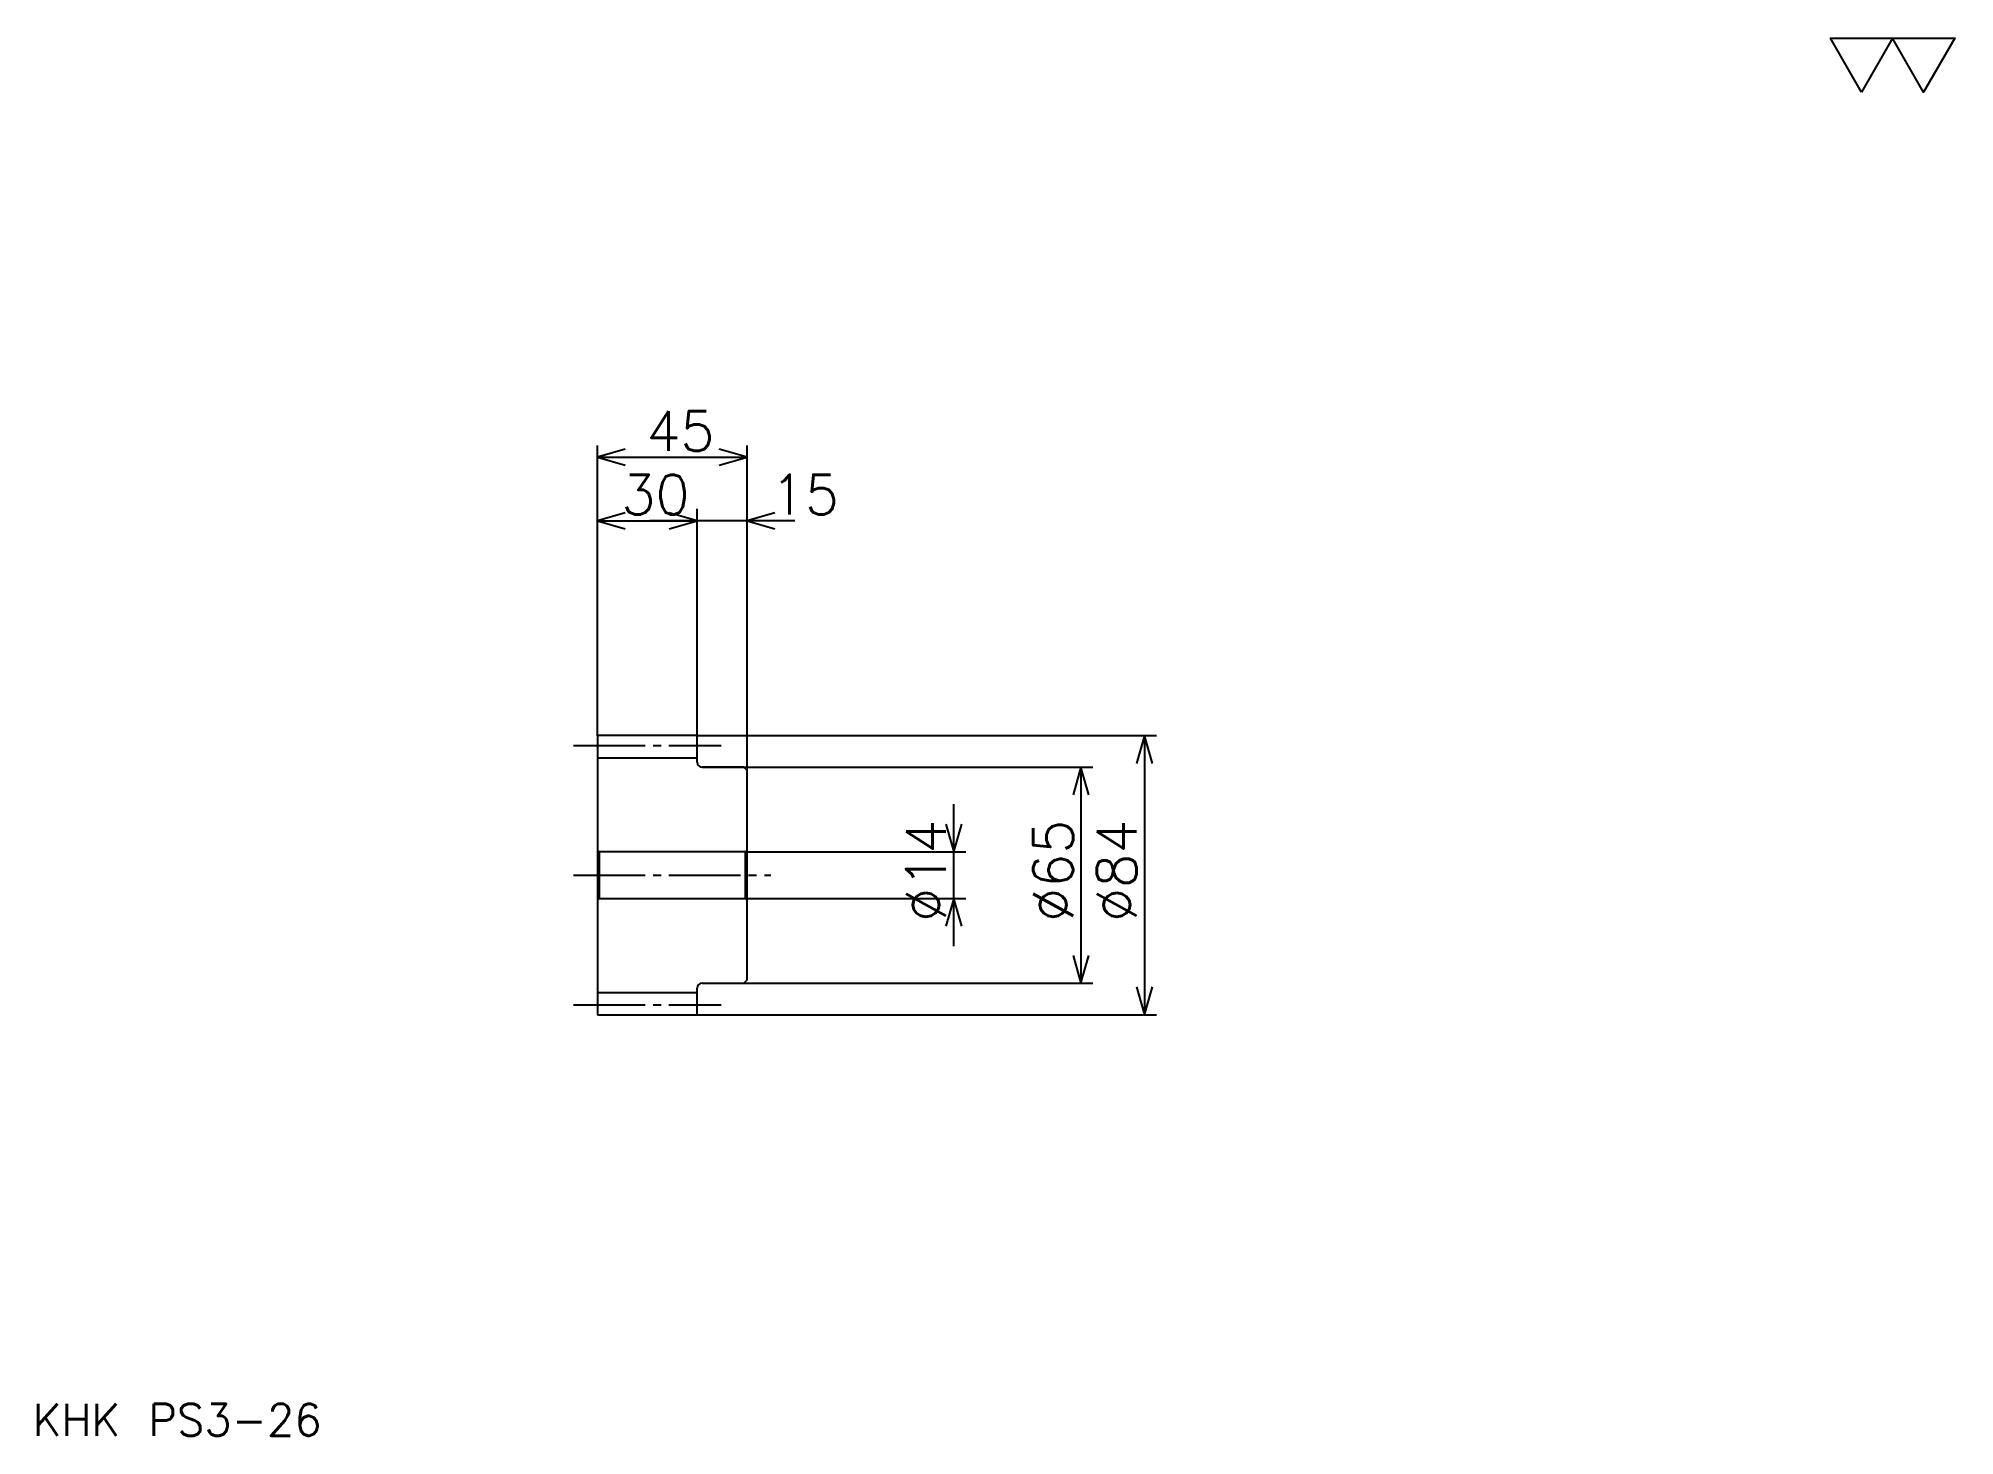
# Model space of a CAD drawing. Extents: x 26 to 602, y 26 to 447.
import ezdxf

# ---------------------------------------------------------------- set-up
doc = ezdxf.new("R2010")
doc.units = 0
doc.linetypes.add('DASHDOT', pattern=[28.695651, 21.521739, -2.391304, 2.391304, -2.391304])
doc.layers.get('0').update_dxf_attribs({"linetype": 'CONTINUOUS'})
doc.layers.add('DASHDOT', color=6, linetype='DASHDOT')
doc.styles.add('KANJI', font='TXT', dxfattribs={"bigfont": 'BIGFONT'})

msp = doc.modelspace()

# ---------------------------------------------------------------- linework, layer by layer
at = {"color": 5}
for p, q in [((193.695663, 236.891312), (193.695663, 324.17392)), ((238.695663, 236.891312), (238.695663, 324.17392)), ((193.695663, 320.586975), (238.695663, 320.586975)), ((193.695663, 301.456543), (223.695663, 301.456543)), ((253.043488, 301.456543), (209.347839, 301.456543)), ((223.695663, 236.891312), (223.695663, 305.043488)), ((193.695663, 236.791321), (193.695663, 236.891312)), ((223.595657, 236.891312), (238.695663, 236.891312)), ((223.695663, 236.791321), (223.695663, 236.891312)), ((238.695663, 236.891312), (361.847839, 236.891312)), ((238.695663, 226.391312), (238.695663, 236.891312)), ((358.260864, 236.891312), (358.260864, 152.891312)), ((225.195663, 227.391312), (238.695663, 227.391312)), ((238.695663, 227.391312), (342.717407, 227.391312)), ((339.130432, 227.391312), (339.130432, 162.391312)), ((300.869568, 173.543488), (300.869568, 216.239136)), ((238.695663, 201.891312), (304.456543, 201.891312)), ((238.695663, 187.891312), (304.456543, 187.891312)), ((225.195663, 162.391312), (238.695663, 162.391312)), ((238.695663, 162.391312), (342.717407, 162.391312)), ((223.595657, 152.891312), (238.695663, 152.891312)), ((238.695663, 152.891312), (361.847839, 152.891312))]:
    msp.add_line(p, q, dxfattribs=at)
at = {"color": 4}
for p, q in [((193.695663, 230.141312), (223.695663, 230.141312)), ((194.195663, 201.891312), (194.195663, 187.891312)), ((238.195663, 201.891312), (238.695663, 202.391312)), ((238.195663, 187.891312), (238.695663, 187.391312)), ((193.695663, 159.641312), (223.695663, 159.641312))]:
    msp.add_line(p, q, dxfattribs=at)
at = {"color": 7}
msp.add_lwpolyline([(573.913025, 430.434784), (564.586914, 446.600006), (601.891296, 446.600006), (592.565186, 430.434784), (583.239136, 446.600006), (573.913025, 430.434784)], dxfattribs=at)
at = {"color": 5}
for points in [[(202.065231, 322.978271), (193.695663, 320.586975), (202.065231, 318.195679)], [(230.326096, 318.195679), (238.695663, 320.586975), (230.326096, 322.978271)], [(202.065231, 303.847839), (193.695663, 301.456543), (202.065231, 299.065216)], [(215.326096, 299.065216), (223.695663, 301.456543), (215.326096, 303.847839)], [(215.326096, 299.065216), (223.695663, 301.456543), (215.326096, 303.847839)], [(247.065231, 303.847839), (238.695663, 301.456543), (247.065231, 299.065216)], [(360.652191, 228.521744), (358.260864, 236.891312), (355.869568, 228.521744)], [(341.521759, 219.021744), (339.130432, 227.391312), (336.739136, 219.021744)], [(298.478271, 210.26088), (300.869568, 201.891312), (303.260864, 210.26088)], [(303.260864, 179.521744), (300.869568, 187.891312), (298.478271, 179.521744)], [(336.739136, 170.76088), (339.130432, 162.391312), (341.521759, 170.76088)], [(355.869568, 161.26088), (358.260864, 152.891312), (360.652191, 161.26088)]]:
    msp.add_lwpolyline(points, dxfattribs=at)
at = {"color": 4}
for points in [[(223.695663, 228.891312), (223.695663, 236.791321), (223.595657, 236.891312), (193.79567, 236.891312), (193.695663, 236.791321), (193.695663, 187.391312)], [(225.195663, 162.391312), (237.695663, 162.391312), (238.695663, 163.391312), (238.695663, 226.391312), (237.695663, 227.391312), (225.195663, 227.391312)], [(193.695663, 187.391312), (194.195663, 187.891312), (238.195663, 187.891312), (238.195663, 201.891312), (194.195663, 201.891312), (193.695663, 202.391312)], [(193.695663, 187.391312), (193.695663, 152.991302), (193.79567, 152.891312), (223.595657, 152.891312), (223.695663, 152.991302), (223.695663, 160.891312)]]:
    msp.add_lwpolyline(points, dxfattribs=at)
for centre, start, end in [((225.195663, 228.891312), 180, 270), ((225.195663, 160.891312), 90, 180)]:
    msp.add_arc(centre, 1.5, start, end, dxfattribs=at)
at = {"layer": 'DASHDOT', "color": 7}
for p, q in [((186.521744, 233.891312), (230.869568, 233.891312)), ((186.521744, 194.891312), (245.869568, 194.891312)), ((186.521744, 155.891312), (230.869568, 155.891312))]:
    msp.add_line(p, q, dxfattribs=at)

# ---------------------------------------------------------------- texts
at = {"color": 7, "style": 'KANJI'}
for s, height, p in [('45', 11.956522, (208.42392, 322.5)), ('30', 11.956522, (200.92392, 303.369568)), ('15', 11.956522, (245.869568, 303.369568)), ('KHK PS3-26', 9.565217, (23.913044, 26.304348))]:
    msp.add_text(s, height=height, dxfattribs=at).set_placement(p)
for s, p in [('%%c14', (298.478271, 180.842392)), ('%%c65', (336.739136, 180.842407)), ('%%c84', (355.869568, 180.842407))]:
    msp.add_text(s, height=11.956522, rotation=90, dxfattribs=at).set_placement(p)

doc.saveas('drawing.dxf')
